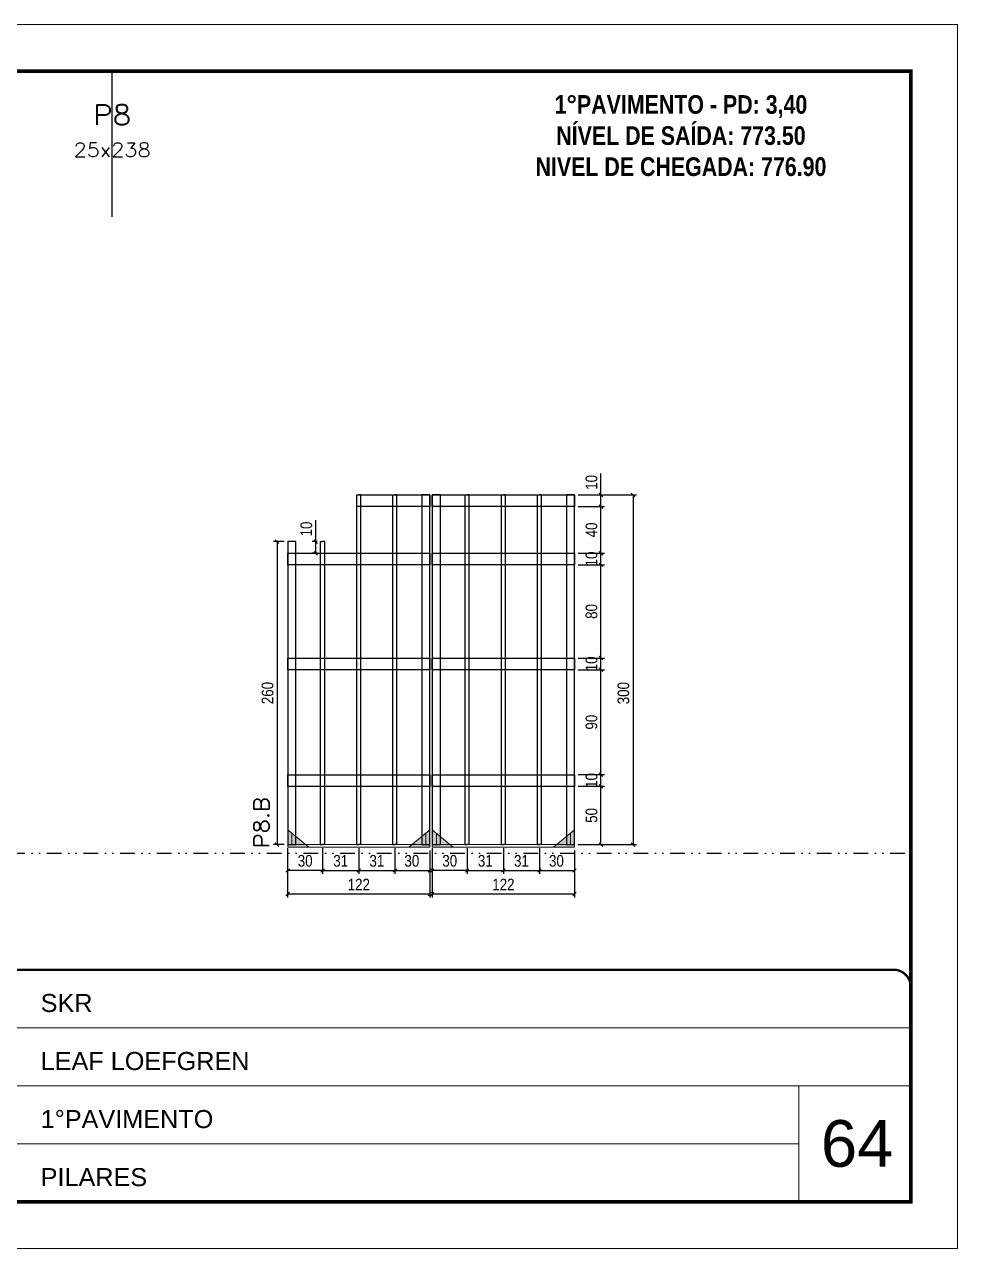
# Model space of a CAD drawing. Extents: x 14400 to 27878, y -21631 to 6985.
# Drawn here: x 19853 to 20653, y -11294 to -10244 of the extents above; entities that cross this region are included whole.
import ezdxf
from ezdxf.enums import TextEntityAlignment as Align

# ---------------------------------------------------------------- set-up
doc = ezdxf.new("R2010")
doc.units = 0
for name, pattern in [('CONTINUO', [0]), ('DASHED', [0.75, 0.5, -0.25]), ('DIVIDE2', [0.625, 0.25, -0.125, 0, -0.125, 0, -0.125]), ('HIDDEN', [0.375, 0.25, -0.125])]:
    doc.linetypes.add(name, pattern=pattern)
for name, color, linetype, lineweight in [('CARIMBO', 255, 'Continuous', 9), ('Folhas', 255, 'Continuous', 9), ('Madeira', 126, 'Continuous', 18), ('Sarr 2.2x7', 40, 'Continuous', 9), ('SARRAFO DE PRESSAO', 251, 'DASHED', 9), ('Texto Seção', 7, 'Continuous', 15)]:
    doc.layers.add(name, color=color, linetype=linetype, lineweight=lineweight)
for name, color, linetype in [('COTA', 241, 'Continuous'), ('NOMENCLATURA', 7, 'Continuous'), ('Nível', 160, 'Continuous'), ('SARR_2.2x10', 60, 'Continuous'), ('SARR_3.5x7', 81, 'Continuous'), ('SARR_7x7', 40, 'Continuous'), ('Texto de Titulo', 7, 'Continuous'), ('Texto Qtd Sarr', 242, 'Continuous')]:
    doc.layers.add(name, color=color, linetype=linetype)
doc.styles.add('ARIAL', font='arial.ttf')
doc.styles.add('COTA TECNICA', font='techl___.ttf', dxfattribs={"height": 10})
doc.styles.add('REGUA-120', font='ROMANS.shx', dxfattribs={"height": 15})
doc.styles.add('ROMANC', font='techb___.ttf', dxfattribs={"height": 2.5})
doc.styles.add('ROMANS', font='romans.shx')
doc.dimstyles.new('PAINEL', dxfattribs={"dimtxt": 10, "dimasz": 3, "dimexe": 3, "dimexo": 3, "dimgap": 3, "dimtad": 1, "dimdec": 1, "dimzin": 12, "dimdsep": 46, "dimtxsty": 'COTA TECNICA', "dimblk1": 'OBLIQUE', "dimblk2": 'OBLIQUE', "dimsah": 1, "dimcen": 0.9, "dimclrd": 4, "dimclre": 4, "dimclrt": 240, "dimadec": 1, "dimazin": 3, "dimtfac": 1, "dimtdec": 1, "dimtmove": 0, "dimatfit": 3, "dimfxl": 1, "dimtolj": 1, "dimtzin": 12, "dimarcsym": 0})

# ---------------------------------------------------------------- blocks, each defined once
blk = doc.blocks.new('9999999999')
at = {"color": 30, "linetype": 'CONTINUO'}
for p, q in [((98564.6, 34379.6), (99584, 34379.6)), ((98564.6, 34329.8), (99488, 34329.8)), ((99584, 34329.8), (99488, 34329.8)), ((99488, 34329.8), (99488, 34230.2)), ((98564.6, 34280), (99488, 34280))]:
    blk.add_line(p, q, dxfattribs=at)
at = {"color": 30, "linetype": 'CONTINUO', "const_width": 2}
blk.add_lwpolyline([(99584, 34230.2), (99584, 34414.4, 0.414214), (99569, 34429.4), (98229, 34429.4, 0.414214), (98214, 34414.4), (98214, 34245.2, 0.414214), (98229, 34230.2), (99584, 34230.2)], format="xyb", dxfattribs=at)
at = {"layer": 'Folhas'}
blk.add_lwpolyline([(98139, 34190.2), (99624, 34190.2), (99624, 35240.2), (98139, 35240.2)], close=True, dxfattribs=at)
at = {"layer": 'Folhas', "color": 30, "const_width": 3}
blk.add_lwpolyline([(98214, 34230.2), (99584, 34230.2), (99584, 35200.2), (98214, 35200.2)], close=True, dxfattribs=at)
at = {"color": 7, "linetype": 'Continuous', "ltscale": 5, "style": 'ARIAL'}
for s, height, p in [('SKR', 15.48, (98837.7, 34393.1)), ('LEAF LOEFGREN', 15.483, (98837.7, 34343.3)), ('1°PAVIMENTO', 15.483, (98837.7, 34293.5)), ('PILARES', 15.48, (98837.7, 34243.7))]:
    blk.add_text(s, height=height, dxfattribs=at).set_placement(p)
blk = doc.blocks.new('_Oblique')
at = {"color": 0, "linetype": 'ByBlock', "lineweight": -2}
blk.add_line((-0.5, -0.5), (0.5, 0.5), dxfattribs=at)
blk = doc.blocks.new('*D4934')
at = {"layer": 'COTA', "color": 4, "lineweight": -2, "transparency": 16777216}
for p, q in [((20203, -10965.6), (20203, -10992.8)), ((20325, -10965.6), (20325, -10992.8)), ((20325, -10989.8), (20203, -10989.8))]:
    blk.add_line(p, q, dxfattribs=at)
at = {"layer": 'Defpoints', "color": 0, "transparency": 16777216}
for p in [(20203, -10962.6), (20325, -10962.6), (20203, -10989.8)]:
    blk.add_point(p, dxfattribs=at)
at = {"layer": 'COTA', "color": 4, "lineweight": -2, "transparency": 16777216, "xscale": 3, "yscale": 3, "zscale": 3, "rotation": 180}
blk.add_blockref('_Oblique', (20203, -10989.8), dxfattribs=at)
at = {"layer": 'COTA', "color": 4, "lineweight": -2, "transparency": 16777216, "xscale": 3, "yscale": 3, "zscale": 3}
blk.add_blockref('_Oblique', (20325, -10989.8), dxfattribs=at)
at = {"layer": 'COTA', "color": 240, "transparency": 16777216, "insert": (20264, -10981.7), "char_height": 10, "attachment_point": 5, "style": 'COTA TECNICA'}
blk.add_mtext('\\A1;122', dxfattribs=at)
blk = doc.blocks.new('*D4935')
at = {"layer": 'COTA', "color": 4, "lineweight": -2, "transparency": 16777216}
for p, q in [((20203, -10950.4), (20203, -10972.6)), ((20233, -10950.4), (20233, -10972.6)), ((20233, -10969.6), (20203, -10969.6))]:
    blk.add_line(p, q, dxfattribs=at)
at = {"layer": 'Defpoints', "color": 0, "transparency": 16777216}
for p in [(20203, -10947.4), (20233, -10947.4), (20203, -10969.6)]:
    blk.add_point(p, dxfattribs=at)
at = {"layer": 'COTA', "color": 4, "lineweight": -2, "transparency": 16777216, "xscale": 3, "yscale": 3, "zscale": 3, "rotation": 180}
blk.add_blockref('_Oblique', (20203, -10969.6), dxfattribs=at)
at = {"layer": 'COTA', "color": 4, "lineweight": -2, "transparency": 16777216, "xscale": 3, "yscale": 3, "zscale": 3}
blk.add_blockref('_Oblique', (20233, -10969.6), dxfattribs=at)
at = {"layer": 'COTA', "color": 240, "transparency": 16777216, "insert": (20218, -10961.4), "char_height": 10, "attachment_point": 5, "style": 'COTA TECNICA'}
blk.add_mtext('\\A1;30', dxfattribs=at)
blk = doc.blocks.new('*D4936')
at = {"layer": 'COTA', "color": 4, "lineweight": -2, "transparency": 16777216}
for p, q in [((20295, -10950.4), (20295, -10972.6)), ((20325, -10952.6), (20325, -10972.6)), ((20295, -10969.6), (20325, -10969.6))]:
    blk.add_line(p, q, dxfattribs=at)
at = {"layer": 'Defpoints', "color": 0, "transparency": 16777216}
for p in [(20295, -10947.4), (20325, -10949.6), (20325, -10969.6)]:
    blk.add_point(p, dxfattribs=at)
at = {"layer": 'COTA', "color": 4, "lineweight": -2, "transparency": 16777216, "xscale": 3, "yscale": 3, "zscale": 3, "rotation": 180}
blk.add_blockref('_Oblique', (20295, -10969.6), dxfattribs=at)
at = {"layer": 'COTA', "color": 4, "lineweight": -2, "transparency": 16777216, "xscale": 3, "yscale": 3, "zscale": 3}
blk.add_blockref('_Oblique', (20325, -10969.6), dxfattribs=at)
at = {"layer": 'COTA', "color": 240, "transparency": 16777216, "insert": (20309.5, -10961.4), "char_height": 10, "attachment_point": 5, "style": 'COTA TECNICA'}
blk.add_mtext('\\A1;30', dxfattribs=at)
blk = doc.blocks.new('*D4937')
at = {"layer": 'COTA', "color": 4, "lineweight": -2, "transparency": 16777216}
for p, q in [((20233, -10950.4), (20233, -10972.6)), ((20264, -10950.4), (20264, -10972.6)), ((20233, -10969.6), (20264, -10969.6))]:
    blk.add_line(p, q, dxfattribs=at)
at = {"layer": 'Defpoints', "color": 0, "transparency": 16777216}
for p in [(20233, -10947.4), (20264, -10947.4), (20264, -10969.6)]:
    blk.add_point(p, dxfattribs=at)
at = {"layer": 'COTA', "color": 4, "lineweight": -2, "transparency": 16777216, "xscale": 3, "yscale": 3, "zscale": 3, "rotation": 180}
blk.add_blockref('_Oblique', (20233, -10969.6), dxfattribs=at)
at = {"layer": 'COTA', "color": 4, "lineweight": -2, "transparency": 16777216, "xscale": 3, "yscale": 3, "zscale": 3}
blk.add_blockref('_Oblique', (20264, -10969.6), dxfattribs=at)
at = {"layer": 'COTA', "color": 240, "transparency": 16777216, "insert": (20248.5, -10961.4), "char_height": 10, "attachment_point": 5, "style": 'COTA TECNICA'}
blk.add_mtext('\\A1;31', dxfattribs=at)
blk = doc.blocks.new('*D4938')
at = {"layer": 'COTA', "color": 4, "lineweight": -2, "transparency": 16777216}
for p, q in [((20328, -10897.4), (20350.7, -10897.4)), ((20347.7, -10947.4), (20347.7, -10897.4)), ((20328, -10947.4), (20350.7, -10947.4))]:
    blk.add_line(p, q, dxfattribs=at)
at = {"layer": 'Defpoints', "color": 0, "transparency": 16777216}
for p in [(20325, -10897.4), (20347.7, -10897.4), (20325, -10947.4)]:
    blk.add_point(p, dxfattribs=at)
at = {"layer": 'COTA', "color": 4, "lineweight": -2, "transparency": 16777216, "xscale": 3, "yscale": 3, "zscale": 3}
for p, rotation in [((20347.7, -10897.4), 90), ((20347.7, -10947.4), 270)]:
    blk.add_blockref('_Oblique', p, dxfattribs=dict(at, rotation=rotation))
at = {"layer": 'COTA', "color": 240, "transparency": 16777216, "insert": (20339.6, -10922.4), "char_height": 10, "attachment_point": 5, "rotation": 90, "style": 'COTA TECNICA'}
blk.add_mtext('\\A1;50', dxfattribs=at)
blk = doc.blocks.new('*D4939')
at = {"layer": 'COTA', "color": 4, "lineweight": -2, "transparency": 16777216}
for p, q in [((20264, -10950.4), (20264, -10972.6)), ((20295, -10950.4), (20295, -10972.6)), ((20264, -10969.6), (20295, -10969.6))]:
    blk.add_line(p, q, dxfattribs=at)
at = {"layer": 'Defpoints', "color": 0, "transparency": 16777216}
for p in [(20264, -10947.4), (20295, -10947.4), (20295, -10969.6)]:
    blk.add_point(p, dxfattribs=at)
at = {"layer": 'COTA', "color": 4, "lineweight": -2, "transparency": 16777216, "xscale": 3, "yscale": 3, "zscale": 3, "rotation": 180}
blk.add_blockref('_Oblique', (20264, -10969.6), dxfattribs=at)
at = {"layer": 'COTA', "color": 4, "lineweight": -2, "transparency": 16777216, "xscale": 3, "yscale": 3, "zscale": 3}
blk.add_blockref('_Oblique', (20295, -10969.6), dxfattribs=at)
at = {"layer": 'COTA', "color": 240, "transparency": 16777216, "insert": (20279.5, -10961.4), "char_height": 10, "attachment_point": 5, "style": 'COTA TECNICA'}
blk.add_mtext('\\A1;31', dxfattribs=at)
blk = doc.blocks.new('*D4940')
at = {"layer": 'COTA', "color": 4, "lineweight": -2, "transparency": 16777216}
for p, q in [((20328, -10887.4), (20350.7, -10887.4)), ((20347.7, -10897.4), (20347.7, -10887.4)), ((20328, -10897.4), (20350.7, -10897.4))]:
    blk.add_line(p, q, dxfattribs=at)
at = {"layer": 'Defpoints', "color": 0, "transparency": 16777216}
for p in [(20325, -10887.4), (20347.7, -10887.4), (20325, -10897.4)]:
    blk.add_point(p, dxfattribs=at)
at = {"layer": 'COTA', "color": 4, "lineweight": -2, "transparency": 16777216, "xscale": 3, "yscale": 3, "zscale": 3}
for p, rotation in [((20347.7, -10887.4), 90), ((20347.7, -10897.4), 270)]:
    blk.add_blockref('_Oblique', p, dxfattribs=dict(at, rotation=rotation))
at = {"layer": 'COTA', "color": 240, "transparency": 16777216, "insert": (20339.6, -10892.4), "char_height": 10, "attachment_point": 5, "rotation": 90, "style": 'COTA TECNICA'}
blk.add_mtext('\\A1;10', dxfattribs=at)
blk = doc.blocks.new('*D4941')
at = {"layer": 'COTA', "color": 4, "lineweight": -2, "transparency": 16777216}
for p, q in [((20328, -10797.4), (20350.7, -10797.4)), ((20347.7, -10887.4), (20347.7, -10797.4)), ((20328, -10887.4), (20350.7, -10887.4))]:
    blk.add_line(p, q, dxfattribs=at)
at = {"layer": 'Defpoints', "color": 0, "transparency": 16777216}
for p in [(20325, -10797.4), (20347.7, -10797.4), (20325, -10887.4)]:
    blk.add_point(p, dxfattribs=at)
at = {"layer": 'COTA', "color": 4, "lineweight": -2, "transparency": 16777216, "xscale": 3, "yscale": 3, "zscale": 3}
for p, rotation in [((20347.7, -10797.4), 90), ((20347.7, -10887.4), 270)]:
    blk.add_blockref('_Oblique', p, dxfattribs=dict(at, rotation=rotation))
at = {"layer": 'COTA', "color": 240, "transparency": 16777216, "insert": (20339.6, -10842.4), "char_height": 10, "attachment_point": 5, "rotation": 90, "style": 'COTA TECNICA'}
blk.add_mtext('\\A1;90', dxfattribs=at)
blk = doc.blocks.new('*D4942')
at = {"layer": 'COTA', "color": 4, "lineweight": -2, "transparency": 16777216}
for p, q in [((20328, -10787.4), (20350.7, -10787.4)), ((20347.7, -10797.4), (20347.7, -10787.4)), ((20328, -10797.4), (20350.7, -10797.4))]:
    blk.add_line(p, q, dxfattribs=at)
at = {"layer": 'Defpoints', "color": 0, "transparency": 16777216}
for p in [(20325, -10787.4), (20347.7, -10787.4), (20325, -10797.4)]:
    blk.add_point(p, dxfattribs=at)
at = {"layer": 'COTA', "color": 4, "lineweight": -2, "transparency": 16777216, "xscale": 3, "yscale": 3, "zscale": 3}
for p, rotation in [((20347.7, -10787.4), 90), ((20347.7, -10797.4), 270)]:
    blk.add_blockref('_Oblique', p, dxfattribs=dict(at, rotation=rotation))
at = {"layer": 'COTA', "color": 240, "transparency": 16777216, "insert": (20339.6, -10792.4), "char_height": 10, "attachment_point": 5, "rotation": 90, "style": 'COTA TECNICA'}
blk.add_mtext('\\A1;10', dxfattribs=at)
blk = doc.blocks.new('*D4943')
at = {"layer": 'COTA', "color": 4, "lineweight": -2, "transparency": 16777216}
for p, q in [((20328, -10707.4), (20350.7, -10707.4)), ((20347.7, -10787.4), (20347.7, -10707.4)), ((20328, -10787.4), (20350.7, -10787.4))]:
    blk.add_line(p, q, dxfattribs=at)
at = {"layer": 'Defpoints', "color": 0, "transparency": 16777216}
for p in [(20325, -10707.4), (20347.7, -10707.4), (20325, -10787.4)]:
    blk.add_point(p, dxfattribs=at)
at = {"layer": 'COTA', "color": 4, "lineweight": -2, "transparency": 16777216, "xscale": 3, "yscale": 3, "zscale": 3}
for p, rotation in [((20347.7, -10707.4), 90), ((20347.7, -10787.4), 270)]:
    blk.add_blockref('_Oblique', p, dxfattribs=dict(at, rotation=rotation))
at = {"layer": 'COTA', "color": 240, "transparency": 16777216, "insert": (20339.6, -10747.4), "char_height": 10, "attachment_point": 5, "rotation": 90, "style": 'COTA TECNICA'}
blk.add_mtext('\\A1;80', dxfattribs=at)
blk = doc.blocks.new('*D4944')
at = {"layer": 'COTA', "color": 4, "lineweight": -2, "transparency": 16777216}
for p, q in [((20328, -10697.4), (20350.7, -10697.4)), ((20347.7, -10707.4), (20347.7, -10697.4)), ((20328, -10707.4), (20350.7, -10707.4))]:
    blk.add_line(p, q, dxfattribs=at)
at = {"layer": 'Defpoints', "color": 0, "transparency": 16777216}
for p in [(20325, -10697.4), (20347.7, -10697.4), (20325, -10707.4)]:
    blk.add_point(p, dxfattribs=at)
at = {"layer": 'COTA', "color": 4, "lineweight": -2, "transparency": 16777216, "xscale": 3, "yscale": 3, "zscale": 3}
for p, rotation in [((20347.7, -10697.4), 90), ((20347.7, -10707.4), 270)]:
    blk.add_blockref('_Oblique', p, dxfattribs=dict(at, rotation=rotation))
at = {"layer": 'COTA', "color": 240, "transparency": 16777216, "insert": (20339.6, -10702.4), "char_height": 10, "attachment_point": 5, "rotation": 90, "style": 'COTA TECNICA'}
blk.add_mtext('\\A1;10', dxfattribs=at)
blk = doc.blocks.new('*D4945')
at = {"layer": 'COTA', "color": 4, "lineweight": -2, "transparency": 16777216}
for p, q in [((20328, -10647.5), (20378.2, -10647.5)), ((20375.2, -10647.5), (20375.2, -10947.4)), ((20328, -10947.4), (20378.2, -10947.4))]:
    blk.add_line(p, q, dxfattribs=at)
at = {"layer": 'Defpoints', "color": 0, "transparency": 16777216}
for p in [(20325, -10647.5), (20325, -10947.4), (20375.2, -10947.4)]:
    blk.add_point(p, dxfattribs=at)
at = {"layer": 'COTA', "color": 4, "lineweight": -2, "transparency": 16777216, "xscale": 3, "yscale": 3, "zscale": 3}
for p, rotation in [((20375.2, -10647.5), 90), ((20375.2, -10947.4), 270)]:
    blk.add_blockref('_Oblique', p, dxfattribs=dict(at, rotation=rotation))
at = {"layer": 'COTA', "color": 240, "transparency": 16777216, "insert": (20367, -10817.5), "char_height": 10, "attachment_point": 5, "rotation": 90, "style": 'COTA TECNICA'}
blk.add_mtext('\\A1;300', dxfattribs=at)
blk = doc.blocks.new('*D4946')
at = {"layer": 'COTA', "color": 4, "lineweight": -2, "transparency": 16777216}
for p, q in [((20079, -10965.6), (20079, -10992.8)), ((20201, -10965.6), (20201, -10992.8)), ((20201, -10989.8), (20079, -10989.8))]:
    blk.add_line(p, q, dxfattribs=at)
at = {"layer": 'Defpoints', "color": 0, "transparency": 16777216}
for p in [(20079, -10962.6), (20201, -10962.6), (20079, -10989.8)]:
    blk.add_point(p, dxfattribs=at)
at = {"layer": 'COTA', "color": 4, "lineweight": -2, "transparency": 16777216, "xscale": 3, "yscale": 3, "zscale": 3, "rotation": 180}
blk.add_blockref('_Oblique', (20079, -10989.8), dxfattribs=at)
at = {"layer": 'COTA', "color": 4, "lineweight": -2, "transparency": 16777216, "xscale": 3, "yscale": 3, "zscale": 3}
blk.add_blockref('_Oblique', (20201, -10989.8), dxfattribs=at)
at = {"layer": 'COTA', "color": 240, "transparency": 16777216, "insert": (20140, -10981.7), "char_height": 10, "attachment_point": 5, "style": 'COTA TECNICA'}
blk.add_mtext('\\A1;122', dxfattribs=at)
blk = doc.blocks.new('*D4947')
at = {"layer": 'COTA', "color": 4, "lineweight": -2, "transparency": 16777216}
for p, q in [((20079, -10950.4), (20079, -10972.6)), ((20109, -10950.4), (20109, -10972.6)), ((20109, -10969.6), (20079, -10969.6))]:
    blk.add_line(p, q, dxfattribs=at)
at = {"layer": 'Defpoints', "color": 0, "transparency": 16777216}
for p in [(20079, -10947.4), (20109, -10947.4), (20079, -10969.6)]:
    blk.add_point(p, dxfattribs=at)
at = {"layer": 'COTA', "color": 4, "lineweight": -2, "transparency": 16777216, "xscale": 3, "yscale": 3, "zscale": 3, "rotation": 180}
blk.add_blockref('_Oblique', (20079, -10969.6), dxfattribs=at)
at = {"layer": 'COTA', "color": 4, "lineweight": -2, "transparency": 16777216, "xscale": 3, "yscale": 3, "zscale": 3}
blk.add_blockref('_Oblique', (20109, -10969.6), dxfattribs=at)
at = {"layer": 'COTA', "color": 240, "transparency": 16777216, "insert": (20094, -10961.4), "char_height": 10, "attachment_point": 5, "style": 'COTA TECNICA'}
blk.add_mtext('\\A1;30', dxfattribs=at)
blk = doc.blocks.new('*D4948')
at = {"layer": 'COTA', "color": 4, "lineweight": -2, "transparency": 16777216}
for p, q in [((20171, -10950.4), (20171, -10972.6)), ((20201, -10952.6), (20201, -10972.6)), ((20171, -10969.6), (20201, -10969.6))]:
    blk.add_line(p, q, dxfattribs=at)
at = {"layer": 'Defpoints', "color": 0, "transparency": 16777216}
for p in [(20171, -10947.4), (20201, -10949.6), (20201, -10969.6)]:
    blk.add_point(p, dxfattribs=at)
at = {"layer": 'COTA', "color": 4, "lineweight": -2, "transparency": 16777216, "xscale": 3, "yscale": 3, "zscale": 3, "rotation": 180}
blk.add_blockref('_Oblique', (20171, -10969.6), dxfattribs=at)
at = {"layer": 'COTA', "color": 4, "lineweight": -2, "transparency": 16777216, "xscale": 3, "yscale": 3, "zscale": 3}
blk.add_blockref('_Oblique', (20201, -10969.6), dxfattribs=at)
at = {"layer": 'COTA', "color": 240, "transparency": 16777216, "insert": (20185.5, -10961.4), "char_height": 10, "attachment_point": 5, "style": 'COTA TECNICA'}
blk.add_mtext('\\A1;30', dxfattribs=at)
blk = doc.blocks.new('*D4949')
at = {"layer": 'COTA', "color": 4, "lineweight": -2, "transparency": 16777216}
for p, q in [((20109, -10950.4), (20109, -10972.6)), ((20140, -10950.4), (20140, -10972.6)), ((20109, -10969.6), (20140, -10969.6))]:
    blk.add_line(p, q, dxfattribs=at)
at = {"layer": 'Defpoints', "color": 0, "transparency": 16777216}
for p in [(20109, -10947.4), (20140, -10947.4), (20140, -10969.6)]:
    blk.add_point(p, dxfattribs=at)
at = {"layer": 'COTA', "color": 4, "lineweight": -2, "transparency": 16777216, "xscale": 3, "yscale": 3, "zscale": 3, "rotation": 180}
blk.add_blockref('_Oblique', (20109, -10969.6), dxfattribs=at)
at = {"layer": 'COTA', "color": 4, "lineweight": -2, "transparency": 16777216, "xscale": 3, "yscale": 3, "zscale": 3}
blk.add_blockref('_Oblique', (20140, -10969.6), dxfattribs=at)
at = {"layer": 'COTA', "color": 240, "transparency": 16777216, "insert": (20124.5, -10961.4), "char_height": 10, "attachment_point": 5, "style": 'COTA TECNICA'}
blk.add_mtext('\\A1;31', dxfattribs=at)
blk = doc.blocks.new('*D4950')
at = {"layer": 'COTA', "color": 4, "lineweight": -2, "transparency": 16777216}
for p, q in [((20140, -10950.4), (20140, -10972.6)), ((20171, -10950.4), (20171, -10972.6)), ((20140, -10969.6), (20171, -10969.6))]:
    blk.add_line(p, q, dxfattribs=at)
at = {"layer": 'Defpoints', "color": 0, "transparency": 16777216}
for p in [(20140, -10947.4), (20171, -10947.4), (20171, -10969.6)]:
    blk.add_point(p, dxfattribs=at)
at = {"layer": 'COTA', "color": 4, "lineweight": -2, "transparency": 16777216, "xscale": 3, "yscale": 3, "zscale": 3, "rotation": 180}
blk.add_blockref('_Oblique', (20140, -10969.6), dxfattribs=at)
at = {"layer": 'COTA', "color": 4, "lineweight": -2, "transparency": 16777216, "xscale": 3, "yscale": 3, "zscale": 3}
blk.add_blockref('_Oblique', (20171, -10969.6), dxfattribs=at)
at = {"layer": 'COTA', "color": 240, "transparency": 16777216, "insert": (20155.5, -10961.4), "char_height": 10, "attachment_point": 5, "style": 'COTA TECNICA'}
blk.add_mtext('\\A1;31', dxfattribs=at)
blk = doc.blocks.new('*D4951')
at = {"layer": 'COTA', "color": 4, "lineweight": -2, "transparency": 16777216}
for p, q in [((20328, -10657.5), (20350.7, -10657.5)), ((20347.7, -10697.5), (20347.7, -10657.5)), ((20328, -10697.5), (20350.7, -10697.5))]:
    blk.add_line(p, q, dxfattribs=at)
at = {"layer": 'Defpoints', "color": 0, "transparency": 16777216}
for p in [(20325, -10657.5), (20347.7, -10657.5), (20325, -10697.5)]:
    blk.add_point(p, dxfattribs=at)
at = {"layer": 'COTA', "color": 4, "lineweight": -2, "transparency": 16777216, "xscale": 3, "yscale": 3, "zscale": 3}
for p, rotation in [((20347.7, -10657.5), 90), ((20347.7, -10697.5), 270)]:
    blk.add_blockref('_Oblique', p, dxfattribs=dict(at, rotation=rotation))
at = {"layer": 'COTA', "color": 240, "transparency": 16777216, "insert": (20339.6, -10677.5), "char_height": 10, "attachment_point": 5, "rotation": 90, "style": 'COTA TECNICA'}
blk.add_mtext('\\A1;40', dxfattribs=at)
blk = doc.blocks.new('*D4955')
at = {"layer": 'COTA', "color": 4, "lineweight": -2, "transparency": 16777216}
for p, q in [((20076, -10687.5), (20066.9, -10687.5)), ((20069.9, -10687.5), (20069.9, -10947.4)), ((20076, -10947.4), (20066.9, -10947.4))]:
    blk.add_line(p, q, dxfattribs=at)
at = {"layer": 'Defpoints', "color": 0, "transparency": 16777216}
for p in [(20079, -10687.5), (20069.9, -10947.4), (20079, -10947.4)]:
    blk.add_point(p, dxfattribs=at)
at = {"layer": 'COTA', "color": 4, "lineweight": -2, "transparency": 16777216, "xscale": 3, "yscale": 3, "zscale": 3}
for p, rotation in [((20069.9, -10687.5), 90), ((20069.9, -10947.4), 270)]:
    blk.add_blockref('_Oblique', p, dxfattribs=dict(at, rotation=rotation))
at = {"layer": 'COTA', "color": 240, "transparency": 16777216, "insert": (20061.8, -10817.4), "char_height": 10, "attachment_point": 5, "rotation": 90, "style": 'COTA TECNICA'}
blk.add_mtext('\\A1;260', dxfattribs=at)
blk = doc.blocks.new('*D4956')
at = {"layer": 'COTA', "color": 4, "lineweight": -2, "transparency": 16777216}
for p, q in [((20103.1, -10687.5), (20103.1, -10669)), ((20104.3, -10687.5), (20100.1, -10687.5)), ((20103.1, -10697.5), (20103.1, -10687.5)), ((20104.3, -10697.5), (20100.1, -10697.5))]:
    blk.add_line(p, q, dxfattribs=at)
at = {"layer": 'Defpoints', "color": 0, "transparency": 16777216}
for p in [(20103.1, -10687.5), (20107.3, -10687.5), (20107.3, -10697.5)]:
    blk.add_point(p, dxfattribs=at)
at = {"layer": 'COTA', "color": 4, "lineweight": -2, "transparency": 16777216, "xscale": 3, "yscale": 3, "zscale": 3}
for p, rotation in [((20103.1, -10687.5), 90), ((20103.1, -10697.5), 270)]:
    blk.add_blockref('_Oblique', p, dxfattribs=dict(at, rotation=rotation))
at = {"layer": 'COTA', "color": 240, "transparency": 16777216, "insert": (20095, -10676.7), "char_height": 10, "attachment_point": 5, "rotation": 90, "style": 'COTA TECNICA'}
blk.add_mtext('\\A1;10', dxfattribs=at)
blk = doc.blocks.new('*D4957')
at = {"layer": 'COTA', "color": 4, "lineweight": -2, "transparency": 16777216}
for p, q in [((20347.7, -10647.5), (20347.7, -10629)), ((20328, -10647.5), (20350.7, -10647.5)), ((20328, -10657.5), (20350.7, -10657.5)), ((20347.7, -10657.5), (20347.7, -10647.5))]:
    blk.add_line(p, q, dxfattribs=at)
at = {"layer": 'Defpoints', "color": 0, "transparency": 16777216}
for p in [(20325, -10647.5), (20325, -10657.5), (20347.7, -10647.5)]:
    blk.add_point(p, dxfattribs=at)
at = {"layer": 'COTA', "color": 4, "lineweight": -2, "transparency": 16777216, "xscale": 3, "yscale": 3, "zscale": 3}
for p, rotation in [((20347.7, -10647.5), 90), ((20347.7, -10657.5), 270)]:
    blk.add_blockref('_Oblique', p, dxfattribs=dict(at, rotation=rotation))
at = {"layer": 'COTA', "color": 240, "transparency": 16777216, "insert": (20339.6, -10636.7), "char_height": 10, "attachment_point": 5, "rotation": 90, "style": 'COTA TECNICA'}
blk.add_mtext('\\A1;10', dxfattribs=at)
blk = doc.blocks.new('titulo1')
at = {"layer": 'Defpoints', "color": 252, "linetype": 'HIDDEN', "ltscale": 2}
blk.add_line((0, 0), (0, 125), dxfattribs=at)
at = {"layer": 'Defpoints', "style": 'ROMANS', "oblique": 15}
blk.add_attdef('FOLHA', text='', height=10, dxfattribs=at).set_placement((0, 15.6), align=Align.MIDDLE_CENTER)
at = {"layer": 'Texto Qtd Sarr', "color": 3, "style": 'ROMANS', "oblique": 15}
for tag, height, p in [('TITULO', 17, (0, 71.4)), ('SEÇÃO', 12, (0, 41.5))]:
    blk.add_attdef(tag, text='', height=height, dxfattribs=at).set_placement(p, align=Align.MIDDLE_CENTER)

msp = doc.modelspace()

# ---------------------------------------------------------------- hatches: boundary and pattern name
at = {"layer": 'Madeira'}
h = msp.add_hatch(color=252, dxfattribs=at)
h.dxf.hatch_style = 2
h.paths.add_polyline_path([(20079.02, -10934.62), (20079.02, -10949.62), (20097.02, -10949.62)])
h = msp.add_hatch(color=252, dxfattribs=at)
h.dxf.hatch_style = 2
h.paths.add_polyline_path([(20201.02, -10934.62), (20201.02, -10949.62), (20183.02, -10949.62)])
h = msp.add_hatch(color=252, dxfattribs=at)
h.dxf.hatch_style = 2
h.paths.add_polyline_path([(20203.02, -10934.62), (20203.02, -10949.62), (20221.02, -10949.62)])
h = msp.add_hatch(color=252, dxfattribs=at)
h.dxf.hatch_style = 2
h.paths.add_polyline_path([(20325.02, -10934.62), (20325.02, -10949.62), (20307.02, -10949.62)])

# ---------------------------------------------------------------- linework, layer by layer
at = {"layer": 'Madeira', "color": 1, "linetype": 'HIDDEN'}
for p, q in [((20082.52, -10938.12), (20082.52, -10947.42)), ((20082.52, -10938.12), (20082.52, -10947.42)), ((20197.52, -10938.12), (20197.52, -10947.42)), ((20197.52, -10938.12), (20197.52, -10947.42)), ((20206.52, -10938.12), (20206.52, -10947.42)), ((20206.52, -10938.12), (20206.52, -10947.42)), ((20321.52, -10938.12), (20321.52, -10947.42)), ((20321.52, -10938.12), (20321.52, -10947.42)), ((20088.85, -10947.42), (20079.02, -10947.42)), ((20088.85, -10947.42), (20079.02, -10947.42)), ((20094.82, -10947.42), (20079.02, -10947.42)), ((20086.02, -10941.62), (20086.02, -10947.42)), ((20185.22, -10947.42), (20201.02, -10947.42)), ((20191.18, -10947.42), (20201.02, -10947.42)), ((20191.18, -10947.42), (20201.02, -10947.42)), ((20212.85, -10947.42), (20203.02, -10947.42)), ((20212.85, -10947.42), (20203.02, -10947.42)), ((20218.82, -10947.42), (20203.02, -10947.42)), ((20210.02, -10941.62), (20210.02, -10947.42)), ((20309.22, -10947.42), (20325.02, -10947.42)), ((20315.18, -10947.42), (20325.02, -10947.42)), ((20315.18, -10947.42), (20325.02, -10947.42))]:
    msp.add_line(p, q, dxfattribs=at)
at = {"layer": 'Madeira'}
for p, q in [((20079.02, -10947.42), (20079.02, -10949.62)), ((20079.02, -10947.42), (20079.02, -10949.62)), ((20079.02, -10947.42), (20079.02, -10949.62)), ((20203.02, -10947.42), (20203.02, -10949.62)), ((20203.02, -10947.42), (20203.02, -10949.62)), ((20203.02, -10947.42), (20203.02, -10949.62))]:
    msp.add_line(p, q, dxfattribs=at)
at = {"layer": 'Madeira', "color": 0}
for points in [[(20079.02, -10934.62), (20079.02, -10949.62), (20097.02, -10949.62), (20079.02, -10934.62)], [(20201.02, -10934.62), (20201.02, -10949.62), (20183.02, -10949.62), (20201.02, -10934.62)], [(20203.02, -10934.62), (20203.02, -10949.62), (20221.02, -10949.62), (20203.02, -10934.62)], [(20325.02, -10934.62), (20325.02, -10949.62), (20307.02, -10949.62), (20325.02, -10934.62)]]:
    msp.add_lwpolyline(points, dxfattribs=at)
at = {"layer": 'Nível', "color": 4, "linetype": 'DIVIDE2', "ltscale": 50}
msp.add_line((19243.47, -10954.62), (20613.47, -10954.62), dxfattribs=at)
at = {"layer": 'Sarr 2.2x7'}
for points in [[(20201.02, -10947.42), (20079.02, -10947.42), (20079.02, -10949.62), (20201.02, -10949.62)], [(20325.02, -10947.42), (20203.02, -10947.42), (20203.02, -10949.62), (20325.02, -10949.62)]]:
    msp.add_lwpolyline(points, close=True, dxfattribs=at)
at = {"layer": 'SARR_2.2x10'}
for points in [[(20138.27, -10647.45), (20201.02, -10647.45), (20201.02, -10657.45), (20138.27, -10657.45)], [(20203.02, -10647.45), (20325.02, -10647.45), (20325.02, -10657.45), (20203.02, -10657.45)], [(20079.02, -10697.45), (20201.02, -10697.45), (20201.02, -10707.45), (20079.02, -10707.45)], [(20203.02, -10697.45), (20325.02, -10697.45), (20325.02, -10707.45), (20203.02, -10707.45)], [(20079.02, -10787.45), (20201.02, -10787.45), (20201.02, -10797.45), (20079.02, -10797.45)], [(20203.02, -10787.45), (20325.02, -10787.45), (20325.02, -10797.45), (20203.02, -10797.45)], [(20079.02, -10887.45), (20201.02, -10887.45), (20201.02, -10897.45), (20079.02, -10897.45)], [(20203.02, -10887.45), (20325.02, -10887.45), (20325.02, -10897.45), (20203.02, -10897.45)]]:
    msp.add_lwpolyline(points, close=True, dxfattribs=at)
at = {"layer": 'SARR_3.5x7'}
for p, q in [((20138.27, -10947.42), (20138.27, -10647.45)), ((20138.27, -10647.45), (20140.02, -10647.45)), ((20141.77, -10647.45), (20140.02, -10647.45)), ((20141.77, -10947.42), (20141.77, -10647.45)), ((20169.27, -10947.42), (20169.27, -10647.45)), ((20169.27, -10647.45), (20171.02, -10647.45)), ((20172.77, -10647.45), (20171.02, -10647.45)), ((20172.77, -10947.42), (20172.77, -10647.45)), ((20231.27, -10947.42), (20231.27, -10647.45)), ((20231.27, -10647.45), (20233.02, -10647.45)), ((20234.77, -10647.45), (20233.02, -10647.45)), ((20234.77, -10947.42), (20234.77, -10647.45)), ((20262.27, -10947.42), (20262.27, -10647.45)), ((20262.27, -10647.45), (20264.02, -10647.45)), ((20265.77, -10647.45), (20264.02, -10647.45)), ((20265.77, -10947.42), (20265.77, -10647.45)), ((20293.27, -10947.42), (20293.27, -10647.45)), ((20293.27, -10647.45), (20295.02, -10647.45)), ((20296.77, -10647.45), (20295.02, -10647.45)), ((20296.77, -10947.42), (20296.77, -10647.45)), ((20107.27, -10947.42), (20107.27, -10687.45)), ((20107.27, -10687.45), (20109.02, -10687.45)), ((20110.77, -10687.45), (20109.02, -10687.45)), ((20110.77, -10947.42), (20110.77, -10687.45)), ((20107.27, -10947.42), (20109.02, -10947.42)), ((20110.77, -10947.42), (20109.02, -10947.42)), ((20138.27, -10947.42), (20140.02, -10947.42)), ((20141.77, -10947.42), (20140.02, -10947.42)), ((20169.27, -10947.42), (20171.02, -10947.42)), ((20172.77, -10947.42), (20171.02, -10947.42)), ((20231.27, -10947.42), (20233.02, -10947.42)), ((20234.77, -10947.42), (20233.02, -10947.42)), ((20262.27, -10947.42), (20264.02, -10947.42)), ((20265.77, -10947.42), (20264.02, -10947.42)), ((20293.27, -10947.42), (20295.02, -10947.42)), ((20296.77, -10947.42), (20295.02, -10947.42))]:
    msp.add_line(p, q, dxfattribs=at)
at = {"layer": 'SARR_7x7'}
for points in [[(20194.02, -10947.42), (20201.02, -10947.42), (20201.02, -10647.45), (20194.02, -10647.45)], [(20203.02, -10947.42), (20210.02, -10947.42), (20210.02, -10647.45), (20203.02, -10647.45)], [(20318.02, -10947.42), (20325.02, -10947.42), (20325.02, -10647.45), (20318.02, -10647.45)], [(20079.02, -10947.42), (20086.02, -10947.42), (20086.02, -10687.45), (20079.02, -10687.45)]]:
    msp.add_lwpolyline(points, close=True, dxfattribs=at)

# ---------------------------------------------------------------- block references
at = {"layer": 'SARRAFO DE PRESSAO', "color": 6, "linetype": 'ByBlock'}
msp.add_blockref('9999999999', (-78970.51, -45484.1), dxfattribs=at)
at = {"layer": 'Texto Seção'}
ref = msp.add_blockref('titulo1', (19928.47, -10408.9), dxfattribs=at)
ref.add_attrib('TITULO', 'P8', dxfattribs={"layer": 'Texto de Titulo', "color": 7, "height": 17, "style": 'ROMANS', "width": 1.1}).set_placement((19928.47, -10321.4), align=Align.MIDDLE_CENTER)
ref.add_attrib('SEÇÃO', '25x238', dxfattribs={"layer": 'Texto de Titulo', "color": 7, "height": 12, "style": 'ROMANS', "width": 1.1}).set_placement((19928.47, -10351.4), align=Align.MIDDLE_CENTER)

# ---------------------------------------------------------------- texts
at = {"layer": 'CARIMBO', "style": 'ARIAL'}
msp.add_text('64', height=40, dxfattribs=at).set_placement((20536.33, -11223.76))
at = {"layer": 'NOMENCLATURA', "color": 2, "insert": (20416.31, -10277.84), "char_height": 16, "attachment_point": 2, "style": 'ROMANC'}
msp.add_mtext_dynamic_manual_height_columns('\\P1°PAVIMENTO - PD: 3,40\\PNÍVEL DE SAÍDA: 773.50\\PNIVEL DE CHEGADA: 776.90', width=432.3511, gutter_width=1, heights=[0], dxfattribs=at)
at = {"layer": 'Texto Seção', "style": 'REGUA-120', "width": 1.1}
msp.add_text('P8.B', height=13, rotation=90, dxfattribs=at).set_placement((20063.02, -10950.73))

# ---------------------------------------------------------------- dimensions: what is measured, and where the dimension line sits
at = {"layer": 'COTA'}
for base, p1, p2, picture, middle in [((20347.72, -10647.45), (20325.02, -10657.45), (20325.02, -10647.45), '*D4957', (20339.61, -10636.74)), ((20347.72, -10657.45), (20325.02, -10697.45), (20325.02, -10657.45), '*D4951', (20339.61, -10677.45)), ((20103.06, -10687.45), (20107.27, -10697.45), (20107.27, -10687.45), '*D4956', (20094.96, -10676.74)), ((20069.91, -10947.42), (20079.02, -10687.45), (20079.02, -10947.42), '*D4955', (20061.81, -10817.43))]:
    dim = msp.add_linear_dim(base=base, p1=p1, p2=p2, angle=90, dimstyle='PAINEL', dxfattribs=at)
    dim.commit()
    dim.dimension.update_dxf_attribs({"geometry": picture, "text_midpoint": middle})
for base, p1, p2, picture, middle in [((20375.22, -10947.42), (20325.02, -10647.45), (20325.02, -10947.42), '*D4945', (20375.22, -10817.45)), ((20347.72, -10697.42), (20325.02, -10707.42), (20325.02, -10697.42), '*D4944', (20347.72, -10702.42)), ((20347.72, -10787.42), (20325.02, -10797.42), (20325.02, -10787.42), '*D4942', (20347.72, -10792.42)), ((20347.72, -10887.42), (20325.02, -10897.42), (20325.02, -10887.42), '*D4940', (20347.72, -10892.42))]:
    dim = msp.add_linear_dim(base=base, p1=p1, p2=p2, angle=90, dimstyle='PAINEL', override={"dimtmove": 1}, dxfattribs=at)
    dim.commit()
    dim.dimension.update_dxf_attribs({"geometry": picture, "text_midpoint": middle, "dimtype": 160})
for base, p1, p2, angle, picture, middle in [((20347.72, -10707.42), (20325.02, -10787.42), (20325.02, -10707.42), 90, '*D4943', (20339.59, -10747.42)), ((20347.72, -10797.42), (20325.02, -10887.42), (20325.02, -10797.42), 90, '*D4941', (20339.58, -10842.42)), ((20347.72, -10897.42), (20325.02, -10947.42), (20325.02, -10897.42), 90, '*D4938', (20339.61, -10922.42)), ((20079.02, -10969.62), (20109.02, -10947.42), (20079.02, -10947.42), 180, '*D4947', (20094.02, -10961.4)), ((20203.02, -10969.62), (20233.02, -10947.42), (20203.02, -10947.42), 180, '*D4935', (20218.02, -10961.4)), ((20079.02, -10989.79), (20201.02, -10962.62), (20079.02, -10962.62), 180, '*D4946', (20140.02, -10981.74)), ((20203.02, -10989.79), (20325.02, -10962.62), (20203.02, -10962.62), 180, '*D4934', (20264.02, -10981.74))]:
    dim = msp.add_linear_dim(base=base, p1=p1, p2=p2, angle=angle, dimstyle='PAINEL', override={"dimtmove": 1}, dxfattribs=at)
    dim.commit()
    dim.dimension.update_dxf_attribs({"geometry": picture, "text_midpoint": middle})
for base, p1, p2, picture, middle in [((20140.02, -10969.62), (20109.02, -10947.42), (20140.02, -10947.42), '*D4949', (20124.52, -10961.4)), ((20171.02, -10969.62), (20140.02, -10947.42), (20171.02, -10947.42), '*D4950', (20155.52, -10961.4)), ((20264.02, -10969.62), (20233.02, -10947.42), (20264.02, -10947.42), '*D4937', (20248.52, -10961.4)), ((20295.02, -10969.62), (20264.02, -10947.42), (20295.02, -10947.42), '*D4939', (20279.52, -10961.4))]:
    dim = msp.add_linear_dim(base=base, p1=p1, p2=p2, dimstyle='PAINEL', override={"dimtmove": 1}, dxfattribs=at)
    dim.commit()
    dim.dimension.update_dxf_attribs({"geometry": picture, "text_midpoint": middle})
for base, p1, p2, picture, middle in [((20201.02, -10969.62), (20171.02, -10947.42), (20201.02, -10949.62), '*D4948', (20185.52, -10969.62)), ((20325.02, -10969.62), (20295.02, -10947.42), (20325.02, -10949.62), '*D4936', (20309.52, -10969.62))]:
    dim = msp.add_linear_dim(base=base, p1=p1, p2=p2, dimstyle='PAINEL', override={"dimtmove": 1}, dxfattribs=at)
    dim.commit()
    dim.dimension.update_dxf_attribs({"geometry": picture, "text_midpoint": middle, "dimtype": 160})

doc.saveas('drawing.dxf')
